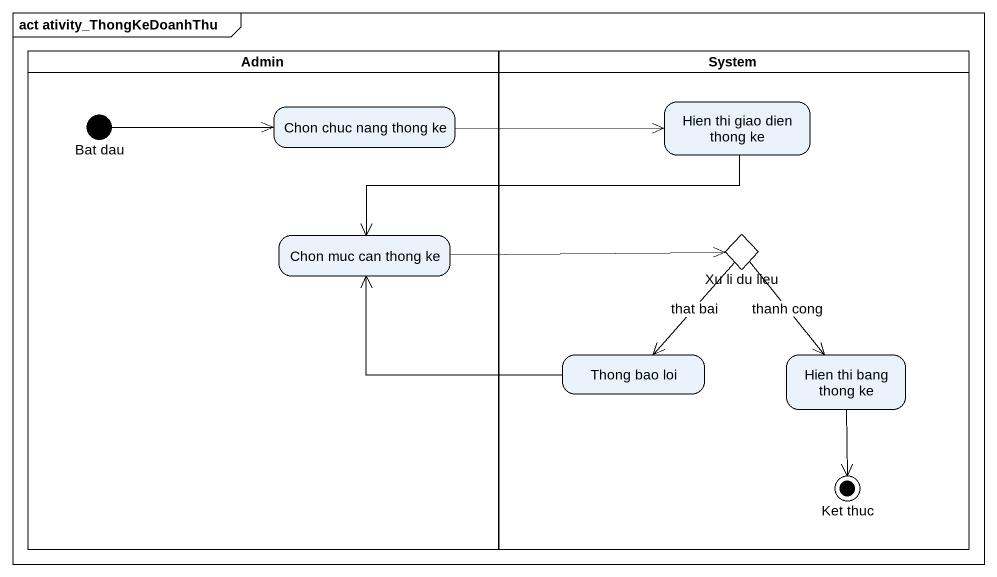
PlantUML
@startuml
mainframe act ativity_ThongKeDoanhThu
hide empty description
state Admin <<partition>> {
  state "Bat dau" as Bat_dau <<start>>
  state "Chon chuc nang thong ke" as Chon_chuc_nang_thong_ke
  state "Chon muc can thong ke" as Chon_muc_can_thong_ke
}
state System <<partition>> {
  state "Hien thi giao dien thong ke" as Hien_thi_giao_dien_thong_ke
  state "Xu li du lieu" as Xu_li_du_lieu <<choice>>
  state "Thong bao loi" as Thong_bao_loi
  state "Hien thi bang thong ke" as Hien_thi_bang_thong_ke
  state "Ket thuc" as Ket_thuc <<end>>
}
Bat_dau -right-> Chon_chuc_nang_thong_ke
Chon_chuc_nang_thong_ke -right-> Hien_thi_giao_dien_thong_ke
Hien_thi_giao_dien_thong_ke -left-> Chon_muc_can_thong_ke
Chon_muc_can_thong_ke -right-> Xu_li_du_lieu
Xu_li_du_lieu --> Thong_bao_loi : that bai
Xu_li_du_lieu --> Hien_thi_bang_thong_ke : thanh cong
Thong_bao_loi -left-> Chon_muc_can_thong_ke
Hien_thi_bang_thong_ke --> Ket_thuc
@enduml
